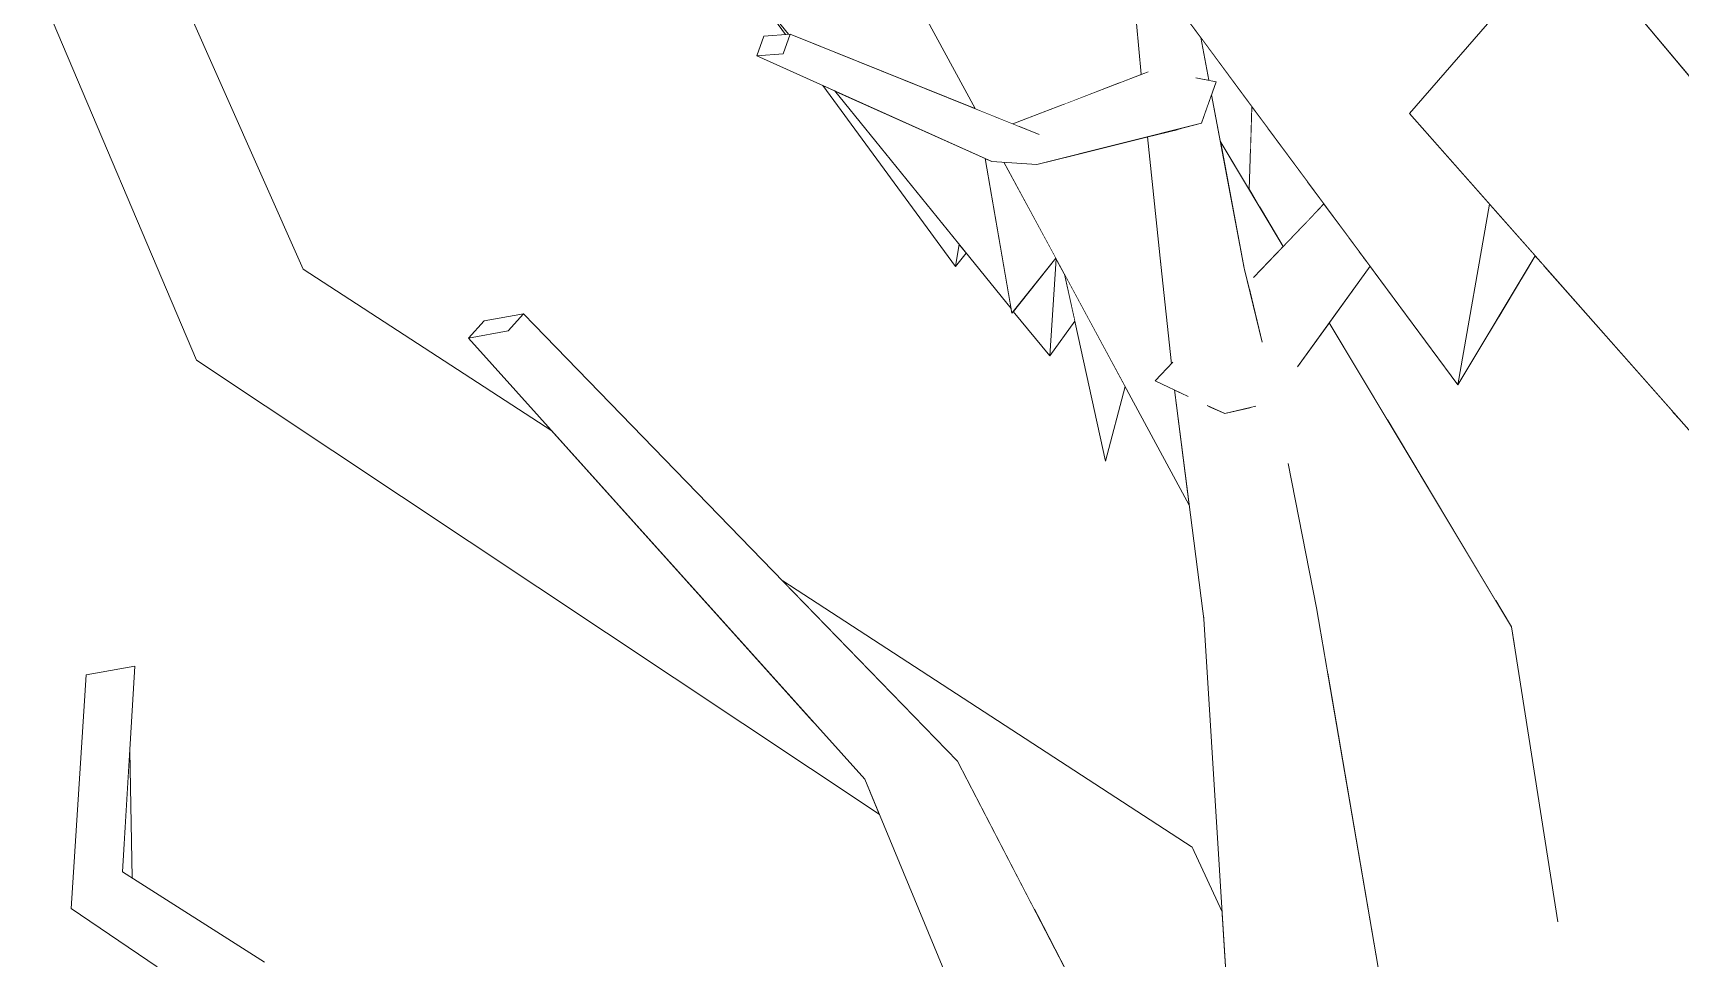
# Model space of a CAD drawing. Header units: millimetres. Extents: x -9413 to 8527, y -300 to 11224.
# Drawn here: x -6930 to -5889, y 1127 to 1711 of the extents above; entities that cross this region are included whole.
import ezdxf

# ---------------------------------------------------------------- set-up
doc = ezdxf.new("R2010")
doc.units = ezdxf.units.MM
doc.header["$MEASUREMENT"] = 0
doc.linetypes.add('Wipeout_Contour', pattern=[1000, 0, -1000])
doc.layers.add('Interior - Furniture', color=7, linetype='Continuous')
doc.layers.add('Interior - Furniture _Pen_No__4', color=7, linetype='Continuous', lineweight=20, true_color=0x029e21)

# ---------------------------------------------------------------- blocks, each defined once
blk = doc.blocks.new('Section Elem_40_6')
at = {"color": 254, "linetype": 'Wipeout_Contour', "lineweight": 0, "ltscale": 73237.009835}
blk.add_wipeout([(-5785.9, 1976.2), (-5958.2, 1772.9), (-5829.4, 1619.1), (-5829.5, 1624.2), (-5870.1, 1672.4), (-5830.3, 1662.4), (-5832.6, 1768.2), (-5887.3, 1832.1), (-5833.6, 1815.7), (-5833.9, 1829.8), (-5817.8, 1810.8), (-5785.8, 1801)], dxfattribs=at).dxf.layer = 'Interior - Furniture'
at = {"color": 254, "linetype": 'Wipeout_Contour', "lineweight": 0, "ltscale": 25854.18951}
blk.add_wipeout([(-6238.5, 1774.9), (-6229.9, 1685.1), (-6227.5, 1686), (-6215.9, 1769.4)], dxfattribs=at).dxf.layer = 'Interior - Furniture'
at = {"color": 254, "linetype": 'Wipeout_Contour', "lineweight": 0, "ltscale": 19898.278329}
blk.add_wipeout([(-6324.4, 1630), (-6456.3, 1698.1), (-6472.9, 1696.8)], dxfattribs=at).dxf.layer = 'Interior - Furniture'
at = {"color": 254, "linetype": 'Wipeout_Contour', "lineweight": 0, "ltscale": 25477.551734}
blk.add_wipeout([(-6161.7, 1612.2), (-6154.9, 1600.8), (-6150.2, 1651.4), (-6160, 1664.6)], dxfattribs=at).dxf.layer = 'Interior - Furniture'
at = {"color": 254, "linetype": 'Wipeout_Contour', "lineweight": 0, "ltscale": 38347.44098}
blk.add_wipeout([(-6196, 1536.8), (-6217.6, 1564.8), (-6210.9, 1502.2), (-6210, 1503.1), (-6208.5, 1500.8), (-6207.8, 1499.7)], dxfattribs=at).dxf.layer = 'Interior - Furniture'
at = {"color": 254, "linetype": 'Wipeout_Contour', "lineweight": 0, "ltscale": 18575.343796}
blk.add_wipeout([(-6074.6, 1467), (-6005.8, 1352.2), (-5992.9, 1465.5)], dxfattribs=at).dxf.layer = 'Interior - Furniture'
at = {"color": 254, "linetype": 'Wipeout_Contour', "lineweight": 0, "ltscale": 18872.054328}
blk.add_wipeout([(-6175.2, 1098.4), (-6119.3, 1347.9), (-6190.5, 1341.1)], dxfattribs=at).dxf.layer = 'Interior - Furniture'
at = {"color": 254, "linetype": 'Wipeout_Contour', "lineweight": 0, "ltscale": 38678.494934}
blk.add_wipeout([(-6404.7, 1239.7), (-6340.7, 1085.7), (-6327.1, 1079.2), (-6338, 1079.2), (-6298.6, 984.5), (-6377.4, 1251.2)], dxfattribs=at).dxf.layer = 'Interior - Furniture'
at = {"color": 254, "linetype": 'Wipeout_Contour', "lineweight": 0, "ltscale": 41689.301586}
blk.add_wipeout([(-6873.8, 1181.2), (-6906.2, 1158), (-6851.9, 1121.1), (-6850.7, 1120.8), (-6830.3, 1125.7), (-6813.2, 1121.2)], dxfattribs=at).dxf.layer = 'Interior - Furniture'
at = {"color": 254, "linetype": 'Wipeout_Contour', "lineweight": 0, "ltscale": 25794.902329}
blk.add_wipeout([(-6215.9, 1769.4), (-6227.5, 1686), (-6225.6, 1686.7), (-6207.6, 1679.7)], dxfattribs=at).dxf.layer = 'Interior - Furniture'
at = {"color": 254, "linetype": 'Wipeout_Contour', "lineweight": 0, "ltscale": 19273.939043}
blk.add_wipeout([(-6225.9, 1645.6), (-6217.6, 1564.8), (-6207, 1650.3)], dxfattribs=at).dxf.layer = 'Interior - Furniture'
at = {"color": 254, "linetype": 'Wipeout_Contour', "lineweight": 0, "ltscale": 31731.631978}
blk.add_wipeout([(-6150.2, 1651.4), (-6154.9, 1600.8), (-6140.2, 1576.3), (-6126.3, 1590.9), (-6125.2, 1617.6)], dxfattribs=at).dxf.layer = 'Interior - Furniture'
at = {"color": 254, "linetype": 'Wipeout_Contour', "lineweight": 0, "ltscale": 20152.124035}
blk.add_wipeout([(-6404.7, 1239.7), (-6630.1, 1522.9), (-6655.1, 1518.3)], dxfattribs=at).dxf.layer = 'Interior - Furniture'
at = {"color": 254, "linetype": 'Wipeout_Contour', "lineweight": 0, "ltscale": 25466.455895}
blk.add_wipeout([(-6203.2, 1483), (-6209, 1485.7), (-6191.1, 1345.8), (-6195.8, 1472)], dxfattribs=at).dxf.layer = 'Interior - Furniture'
at = {"color": 254, "linetype": 'Wipeout_Contour', "lineweight": 0, "ltscale": 24606.998851}
blk.add_wipeout([(-6005.8, 1352.2), (-5996, 1335.9), (-5993.8, 1321.7), (-5992.9, 1465.5)], dxfattribs=at).dxf.layer = 'Interior - Furniture'
at = {"color": 254, "linetype": 'Wipeout_Contour', "lineweight": 0, "ltscale": 18720.751323}
blk.add_wipeout([(-6119.3, 1347.9), (-6175.2, 1098.4), (-6080.2, 1120.7)], dxfattribs=at).dxf.layer = 'Interior - Furniture'
at = {"color": 254, "linetype": 'Wipeout_Contour', "lineweight": 0, "ltscale": 19213.340583}
blk.add_wipeout([(-6377.4, 1251.2), (-6298.6, 984.5), (-6261.4, 990.1)], dxfattribs=at).dxf.layer = 'Interior - Furniture'
at = {"color": 254, "linetype": 'Wipeout_Contour', "lineweight": 0, "ltscale": 27653.087398}
blk.add_wipeout([(-6784.1, 1124.2), (-6873.8, 1181.2), (-6813.2, 1121.2), (-6805.4, 1119.1)], dxfattribs=at).dxf.layer = 'Interior - Furniture'
at = {"color": 254, "linetype": 'Wipeout_Contour', "lineweight": 0, "ltscale": 45107.602831}
blk.add_wipeout([(-6215.9, 1769.4), (-6207.6, 1679.7), (-6205.7, 1680.6), (-6205.5, 1726.1), (-6207.8, 1729.1), (-6205.5, 1730.7), (-6205.3, 1778.5)], dxfattribs=at).dxf.layer = 'Interior - Furniture'
at = {"color": 254, "linetype": 'Wipeout_Contour', "lineweight": 0, "ltscale": 18985.404805}
blk.add_wipeout([(-6126.3, 1590.9), (-6114.5, 1603.2), (-6125.2, 1617.6)], dxfattribs=at).dxf.layer = 'Interior - Furniture'
at = {"color": 254, "linetype": 'Wipeout_Contour', "lineweight": 0, "ltscale": 19038.343047}
blk.add_wipeout([(-6195.8, 1472), (-6191.1, 1345.8), (-6190.5, 1341.1)], dxfattribs=at).dxf.layer = 'Interior - Furniture'
at = {"color": 254, "linetype": 'Wipeout_Contour', "lineweight": 0, "ltscale": 60576.731485}
blk.add_wipeout([(-5998.7, 531.2), (-5971.9, 558.3), (-5957.2, 577.6), (-5954.9, 580.2), (-5889.7, 1466.9), (-5893.9, 1471.6), (-5992.9, 1465.5), (-5993.8, 1321.7), (-5966.6, 1149.7), (-5996.5, 888.3)], dxfattribs=at).dxf.layer = 'Interior - Furniture'
at = {"color": 254, "linetype": 'Wipeout_Contour', "lineweight": 0, "ltscale": 21011.638251}
blk.add_wipeout([(-6906.2, 1158), (-6865.9, 1311.2), (-6896.7, 1305.7)], dxfattribs=at).dxf.layer = 'Interior - Furniture'
at = {"color": 254, "linetype": 'Wipeout_Contour', "lineweight": 0, "ltscale": 24768.545653}
blk.add_wipeout([(-6027.3, 1286.6), (-6112.2, 1306.7), (-6080.2, 1120.7), (-6075.6, 1090.4)], dxfattribs=at).dxf.layer = 'Interior - Furniture'
at = {"color": 254, "linetype": 'Wipeout_Contour', "lineweight": 0, "ltscale": 19306.18523}
blk.add_wipeout([(-6261.4, 990.1), (-6346, 1251.1), (-6377.4, 1251.2)], dxfattribs=at).dxf.layer = 'Interior - Furniture'
at = {"color": 254, "linetype": 'Wipeout_Contour', "lineweight": 0, "ltscale": 32125.264568}
blk.add_wipeout([(-6205.5, 1726.1), (-6205.7, 1680.6), (-6195.5, 1682.8), (-6187.3, 1681.3), (-6192.3, 1708.3)], dxfattribs=at).dxf.layer = 'Interior - Furniture'
at = {"color": 254, "linetype": 'Wipeout_Contour', "lineweight": 0, "ltscale": 49784.810771}
blk.add_wipeout([(-6085.3, 1563.9), (-6111.2, 1528), (-6074.6, 1467), (-5992.9, 1465.5), (-5992.4, 1538.7), (-5999.5, 1518.5), (-6003.9, 1532.2), (-6029.8, 1488.9)], dxfattribs=at).dxf.layer = 'Interior - Furniture'
at = {"color": 254, "linetype": 'Wipeout_Contour', "lineweight": 0, "ltscale": 19825.581806}
blk.add_wipeout([(-6630.1, 1522.9), (-6404.7, 1239.7), (-6377.4, 1251.2)], dxfattribs=at).dxf.layer = 'Interior - Furniture'
at = {"color": 254, "linetype": 'Wipeout_Contour', "lineweight": 0, "ltscale": 38073.630389}
blk.add_wipeout([(-6186.8, 1475.2), (-6195.8, 1472), (-6190.5, 1341.1), (-6154.6, 1463.1), (-6161, 1474.6), (-6177.2, 1470.7)], dxfattribs=at).dxf.layer = 'Interior - Furniture'
at = {"color": 254, "linetype": 'Wipeout_Contour', "lineweight": 0, "ltscale": 20967.344975}
blk.add_wipeout([(-6865.9, 1311.2), (-6906.2, 1158), (-6873.8, 1181.2)], dxfattribs=at).dxf.layer = 'Interior - Furniture'
at = {"color": 254, "linetype": 'Wipeout_Contour', "lineweight": 0, "ltscale": 30565.361482}
blk.add_wipeout([(-6027.3, 1286.6), (-6075.6, 1090.4), (-6047.6, 905.4), (-6000.5, 826.5), (-6000.4, 826.5)], dxfattribs=at).dxf.layer = 'Interior - Furniture'
at = {"color": 254, "linetype": 'Wipeout_Contour', "lineweight": 0, "ltscale": 19108.476723}
blk.add_wipeout([(-6346, 1251.1), (-6261.4, 990.1), (-6219.9, 1007.9)], dxfattribs=at).dxf.layer = 'Interior - Furniture'
at = {"layer": 'Interior - Furniture _Pen_No__4', "linetype": 'Continuous'}
for p, q in [((-6906.2, 1158), (-6896.7, 1305.7)), ((-6896.7, 1305.7), (-6865.9, 1311.2)), ((-6851.9, 1121.1), (-6906.2, 1158))]:
    blk.add_line(p, q, dxfattribs=at)
at = {"color": 254, "linetype": 'Wipeout_Contour', "lineweight": 0, "ltscale": 24723.438559}
blk.add_wipeout([(-5992.4, 1538.7), (-5992.9, 1465.5), (-5983.5, 1552.3), (-5990.8, 1542.4)], dxfattribs=at).dxf.layer = 'Interior - Furniture'
at = {"color": 254, "linetype": 'Wipeout_Contour', "lineweight": 0, "ltscale": 20097.071094}
blk.add_wipeout([(-6377.4, 1251.2), (-6620.3, 1533.8), (-6630.1, 1522.9)], dxfattribs=at).dxf.layer = 'Interior - Furniture'
at = {"color": 254, "linetype": 'Wipeout_Contour', "lineweight": 0, "ltscale": 31891.497943}
blk.add_wipeout([(-6207.8, 1499.7), (-6200.4, 1481.6), (-6203.2, 1483), (-6195.8, 1472), (-6196, 1536.8)], dxfattribs=at).dxf.layer = 'Interior - Furniture'
at = {"color": 254, "linetype": 'Wipeout_Contour', "lineweight": 0, "ltscale": 25230.100646}
blk.add_wipeout([(-6154.6, 1463.1), (-6190.5, 1341.1), (-6119.3, 1347.9), (-6137.1, 1439.1)], dxfattribs=at).dxf.layer = 'Interior - Furniture'
at = {"color": 254, "linetype": 'Wipeout_Contour', "lineweight": 0, "ltscale": 18363.562935}
blk.add_wipeout([(-6027.3, 1286.6), (-6000.4, 826.5), (-5996, 1335.9)], dxfattribs=at).dxf.layer = 'Interior - Furniture'
at = {"color": 254, "linetype": 'Wipeout_Contour', "lineweight": 0, "ltscale": 20925.914315}
blk.add_wipeout([(-6873.8, 1181.2), (-6867.7, 1177.3), (-6869.2, 1257.6)], dxfattribs=at).dxf.layer = 'Interior - Furniture'
at = {"color": 254, "linetype": 'Wipeout_Contour', "lineweight": 0, "ltscale": 25299.226415}
blk.add_wipeout([(-6197.7, 1196.8), (-6297.6, 1157.7), (-6219.9, 1007.9), (-6203.8, 989.1)], dxfattribs=at).dxf.layer = 'Interior - Furniture'
at = {"layer": 'Interior - Furniture _Pen_No__4', "linetype": 'Continuous'}
for p, q in [((-6191.1, 1345.8), (-6190.5, 1341.1)), ((-6873.8, 1181.2), (-6865.9, 1311.2)), ((-6867.7, 1177.3), (-6869.2, 1257.6)), ((-6873.8, 1181.2), (-6873.8, 1181.3)), ((-6784.1, 1124.2), (-6873.8, 1181.2))]:
    blk.add_line(p, q, dxfattribs=at)
at = {"color": 254, "linetype": 'Wipeout_Contour', "lineweight": 0, "ltscale": 19111.384166}
blk.add_wipeout([(-6195.8, 1472), (-6164.9, 1562.6), (-6196, 1536.8)], dxfattribs=at).dxf.layer = 'Interior - Furniture'
at = {"color": 254, "linetype": 'Wipeout_Contour', "lineweight": 0, "ltscale": 30732.840792}
blk.add_wipeout([(-5992.9, 1465.5), (-5893.9, 1471.6), (-5938.6, 1522.3), (-5975.7, 1564.3), (-5983.5, 1552.3)], dxfattribs=at).dxf.layer = 'Interior - Furniture'
at = {"color": 254, "linetype": 'Wipeout_Contour', "lineweight": 0, "ltscale": 19763.081752}
blk.add_wipeout([(-6620.3, 1533.8), (-6377.4, 1251.2), (-6346, 1251.1)], dxfattribs=at).dxf.layer = 'Interior - Furniture'
at = {"color": 254, "linetype": 'Wipeout_Contour', "lineweight": 0, "ltscale": 19174.54346}
blk.add_wipeout([(-6221.1, 1491.5), (-6208.5, 1500.8), (-6210, 1503.1)], dxfattribs=at).dxf.layer = 'Interior - Furniture'
at = {"color": 254, "linetype": 'Wipeout_Contour', "lineweight": 0, "ltscale": 30394.002064}
blk.add_wipeout([(-5996, 1335.9), (-6000.4, 826.5), (-6000.4, 826.5), (-5996.5, 888.3), (-5966.6, 1149.7)], dxfattribs=at).dxf.layer = 'Interior - Furniture'
at = {"color": 254, "linetype": 'Wipeout_Contour', "lineweight": 0, "ltscale": 56427.635774}
blk.add_wipeout([(-6203.8, 989.1), (-6174.2, 954.5), (-6173.8, 978.8), (-6180.5, 989.3), (-6173.6, 989.1), (-6172.5, 1063), (-6175.2, 1098.4), (-6178.8, 1155.8), (-6197.7, 1196.8)], dxfattribs=at).dxf.layer = 'Interior - Furniture'
at = {"layer": 'Interior - Furniture _Pen_No__4', "linetype": 'Continuous'}
blk.add_line((-6175.2, 1098.4), (-6190.5, 1341.1), dxfattribs=at)
at = {"color": 254, "linetype": 'Wipeout_Contour', "lineweight": 0, "ltscale": 44464.878479}
blk.add_wipeout([(-6164.9, 1562.6), (-6195.8, 1472), (-6186.8, 1475.2), (-6188.3, 1475.9), (-6159.8, 1498.6), (-6153.6, 1516), (-6153.5, 1516)], dxfattribs=at).dxf.layer = 'Interior - Furniture'
at = {"color": 254, "linetype": 'Wipeout_Contour', "lineweight": 0, "ltscale": 27243.518904}
blk.add_wipeout([(-6645.3, 1529.3), (-6655.1, 1518.3), (-6630.1, 1522.9), (-6620.3, 1533.8)], dxfattribs=at).dxf.layer = 'Interior - Furniture'
at = {"color": 254, "linetype": 'Wipeout_Contour', "lineweight": 0, "ltscale": 25638.892155}
blk.add_wipeout([(-6217.6, 1564.8), (-6196, 1536.8), (-6205.1, 1650.8), (-6207, 1650.3)], dxfattribs=at).dxf.layer = 'Interior - Furniture'
at = {"color": 254, "linetype": 'Wipeout_Contour', "lineweight": 0, "ltscale": 31625.483202}
blk.add_wipeout([(-6159, 1556.6), (-6154.7, 1540.3), (-6098.5, 1581.7), (-6103.3, 1588.1), (-6114.5, 1603.2)], dxfattribs=at).dxf.layer = 'Interior - Furniture'
at = {"color": 254, "linetype": 'Wipeout_Contour', "lineweight": 0, "ltscale": 33522.901364}
blk.add_wipeout([(-6827, 1504.4), (-6395.5, 1217.6), (-6404.7, 1239.7), (-6435.2, 1273.7), (-6759.6, 1561.9)], dxfattribs=at).dxf.layer = 'Interior - Furniture'
at = {"color": 254, "linetype": 'Wipeout_Contour', "lineweight": 0, "ltscale": 25546.387281}
blk.add_wipeout([(-6208.5, 1500.8), (-6221.1, 1491.5), (-6200.4, 1481.6), (-6207.8, 1499.7)], dxfattribs=at).dxf.layer = 'Interior - Furniture'
at = {"color": 254, "linetype": 'Wipeout_Contour', "lineweight": 0, "ltscale": 25386.273215}
blk.add_wipeout([(-6159.8, 1498.6), (-6188.3, 1475.9), (-6177.2, 1470.7), (-6155.4, 1496.9)], dxfattribs=at).dxf.layer = 'Interior - Furniture'
at = {"color": 254, "linetype": 'Wipeout_Contour', "lineweight": 0, "ltscale": 56740.123381}
blk.add_wipeout([(-6908.1, 1754), (-6930.4, 1748.1), (-6827, 1504.4), (-6851.6, 1769.1), (-6867.9, 1764.8), (-6871.9, 1750), (-6878.8, 1747.9), (-6900, 1748.7)], dxfattribs=at).dxf.layer = 'Interior - Furniture'
at = {"color": 254, "linetype": 'Wipeout_Contour', "lineweight": 0, "ltscale": 25622.083622}
blk.add_wipeout([(-6205.1, 1650.8), (-6196, 1536.8), (-6187.5, 1666.8), (-6191.9, 1654.1)], dxfattribs=at).dxf.layer = 'Interior - Furniture'
at = {"color": 254, "linetype": 'Wipeout_Contour', "lineweight": 0, "ltscale": 31606.394081}
blk.add_wipeout([(-6154.7, 1540.3), (-6153.5, 1534.1), (-6145.5, 1508.9), (-6092.2, 1573.1), (-6098.5, 1581.7)], dxfattribs=at).dxf.layer = 'Interior - Furniture'
at = {"color": 254, "linetype": 'Wipeout_Contour', "lineweight": 0, "ltscale": 20259.690733}
blk.add_wipeout([(-6602.5, 1459.8), (-6759.6, 1561.9), (-6435.2, 1273.7)], dxfattribs=at).dxf.layer = 'Interior - Furniture'
at = {"color": 254, "linetype": 'Wipeout_Contour', "lineweight": 0, "ltscale": 19020.515297}
blk.add_wipeout([(-6177.2, 1470.7), (-6156.7, 1493.7), (-6155.4, 1496.9)], dxfattribs=at).dxf.layer = 'Interior - Furniture'
at = {"layer": 'Interior - Furniture _Pen_No__4', "linetype": 'Continuous'}
for p, q in [((-6620.3, 1533.8), (-6645.3, 1529.3)), ((-6630.1, 1522.9), (-6620.3, 1533.8)), ((-6645.3, 1529.3), (-6655.1, 1518.3)), ((-6655.1, 1518.3), (-6630.1, 1522.9))]:
    blk.add_line(p, q, dxfattribs=at)
at = {"color": 254, "linetype": 'Wipeout_Contour', "lineweight": 0, "ltscale": 21004.490634}
blk.add_wipeout([(-6851.6, 1769.1), (-6827, 1504.4), (-6759.6, 1561.9)], dxfattribs=at).dxf.layer = 'Interior - Furniture'
at = {"color": 254, "linetype": 'Wipeout_Contour', "lineweight": 0, "ltscale": 25558.868984}
blk.add_wipeout([(-6187.5, 1666.8), (-6196, 1536.8), (-6164.9, 1562.6), (-6185.6, 1672.1)], dxfattribs=at).dxf.layer = 'Interior - Furniture'
at = {"color": 254, "linetype": 'Wipeout_Contour', "lineweight": 0, "ltscale": 25234.231848}
blk.add_wipeout([(-6145.5, 1508.9), (-6143.5, 1508.4), (-6089.3, 1569.2), (-6092.2, 1573.1)], dxfattribs=at).dxf.layer = 'Interior - Furniture'
at = {"color": 254, "linetype": 'Wipeout_Contour', "lineweight": 0, "ltscale": 19017.464301}
blk.add_wipeout([(-6156.7, 1493.7), (-6177.2, 1470.7), (-6157.6, 1475.4)], dxfattribs=at).dxf.layer = 'Interior - Furniture'
at = {"color": 254, "linetype": 'Wipeout_Contour', "lineweight": 0, "ltscale": 25782.759444}
blk.add_wipeout([(-6456.5, 1365), (-6346, 1251.1), (-6297.6, 1157.7), (-6197.7, 1196.8)], dxfattribs=at).dxf.layer = 'Interior - Furniture'
at = {"layer": 'Interior - Furniture _Pen_No__4', "linetype": 'Continuous'}
for p, q in [((-6759.6, 1561.9), (-6851.6, 1769.1)), ((-6827, 1504.4), (-6930.4, 1748.1)), ((-6602.5, 1459.8), (-6759.6, 1561.9)), ((-6404.7, 1239.7), (-6655.1, 1518.3)), ((-6395.5, 1217.6), (-6827, 1504.4)), ((-6188.3, 1475.9), (-6177.2, 1470.7)), ((-6197.7, 1196.8), (-6456.5, 1365)), ((-6219.9, 1007.9), (-6346, 1251.1)), ((-6340.7, 1085.7), (-6404.7, 1239.7)), ((-6178.8, 1155.8), (-6197.7, 1196.8))]:
    blk.add_line(p, q, dxfattribs=at)
at = {"color": 254, "linetype": 'Wipeout_Contour', "lineweight": 0, "ltscale": 19417.86269}
blk.add_wipeout([(-6294.4, 1647), (-6295.9, 1628), (-6191.9, 1654.1)], dxfattribs=at).dxf.layer = 'Interior - Furniture'
at = {"color": 254, "linetype": 'Wipeout_Contour', "lineweight": 0, "ltscale": 31528.072235}
blk.add_wipeout([(-6143.5, 1508.4), (-6137.7, 1503.2), (-6131.2, 1500.2), (-6085.3, 1563.9), (-6089.3, 1569.2)], dxfattribs=at).dxf.layer = 'Interior - Furniture'
at = {"color": 254, "linetype": 'Wipeout_Contour', "lineweight": 0, "ltscale": 19322.629069}
blk.add_wipeout([(-6182.7, 1680.4), (-6294.4, 1647), (-6191.9, 1654.1)], dxfattribs=at).dxf.layer = 'Interior - Furniture'
at = {"color": 254, "linetype": 'Wipeout_Contour', "lineweight": 0, "ltscale": 69320.262372}
blk.add_wipeout([(-6161, 1474.6), (-6154.6, 1463.1), (-6137.1, 1439.1), (-6119.3, 1347.9), (-6112.2, 1306.7), (-6027.3, 1286.6), (-6153.6, 1516), (-6159.8, 1498.6), (-6155.4, 1496.9), (-6156.7, 1493.7), (-6157.6, 1475.4)], dxfattribs=at).dxf.layer = 'Interior - Furniture'
at = {"color": 254, "linetype": 'Wipeout_Contour', "lineweight": 0, "ltscale": 19433.489788}
blk.add_wipeout([(-6307.8, 1652.4), (-6294.4, 1647), (-6182.7, 1680.4)], dxfattribs=at).dxf.layer = 'Interior - Furniture'
at = {"color": 254, "linetype": 'Wipeout_Contour', "lineweight": 0, "ltscale": 50505.418158}
blk.add_wipeout([(-6153.5, 1534.1), (-6162, 1550.8), (-6153.5, 1516), (-6153.6, 1516), (-6027.3, 1286.6), (-6137.7, 1503.2), (-6143.5, 1508.4), (-6145.5, 1508.9)], dxfattribs=at).dxf.layer = 'Interior - Furniture'
at = {"layer": 'Interior - Furniture _Pen_No__4', "linetype": 'Continuous'}
blk.add_line((-6177.2, 1470.7), (-6157.6, 1475.4), dxfattribs=at)
at = {"color": 254, "linetype": 'Wipeout_Contour', "lineweight": 0, "ltscale": 45182.724286}
blk.add_wipeout([(-6225.6, 1686.7), (-6311, 1653.7), (-6307.8, 1652.4), (-6182.7, 1680.4), (-6195.5, 1682.8), (-6205.7, 1680.6), (-6207.6, 1679.7)], dxfattribs=at).dxf.layer = 'Interior - Furniture'
at = {"color": 254, "linetype": 'Wipeout_Contour', "lineweight": 0, "ltscale": 44486.898666}
blk.add_wipeout([(-6140.2, 1576.3), (-6180.1, 1642.9), (-6164.9, 1562.6), (-6162, 1550.8), (-6153.5, 1534.1), (-6154.7, 1540.3), (-6159, 1556.6)], dxfattribs=at).dxf.layer = 'Interior - Furniture'
at = {"color": 254, "linetype": 'Wipeout_Contour', "lineweight": 0, "ltscale": 31236.221993}
blk.add_wipeout([(-6137.7, 1503.2), (-6027.3, 1286.6), (-5996, 1335.9), (-6111.2, 1528), (-6131.2, 1500.2)], dxfattribs=at).dxf.layer = 'Interior - Furniture'
at = {"layer": 'Interior - Furniture _Pen_No__4', "linetype": 'Continuous'}
for p, q in [((-6119.3, 1347.9), (-6137.1, 1439.2)), ((-6080.2, 1120.7), (-6119.3, 1347.9)), ((-5966.6, 1149.6), (-5996, 1335.9))]:
    blk.add_line(p, q, dxfattribs=at)
at = {"color": 254, "linetype": 'Wipeout_Contour', "lineweight": 0, "ltscale": 51175.70888}
blk.add_wipeout([(-6192.3, 1708.3), (-6187.3, 1681.3), (-6182.7, 1680.4), (-6185.6, 1672.1), (-6180.1, 1642.9), (-6161.7, 1612.2), (-6160.9, 1635.6), (-6165, 1671.4)], dxfattribs=at).dxf.layer = 'Interior - Furniture'
at = {"color": 254, "linetype": 'Wipeout_Contour', "lineweight": 0, "ltscale": 19710.103979}
blk.add_wipeout([(-6456.3, 1698.1), (-6324.4, 1630), (-6295.9, 1628)], dxfattribs=at).dxf.layer = 'Interior - Furniture'
at = {"color": 254, "linetype": 'Wipeout_Contour', "lineweight": 0, "ltscale": 18572.883327}
blk.add_wipeout([(-5989, 1557.2), (-6003.9, 1532.2), (-5999.5, 1518.5)], dxfattribs=at).dxf.layer = 'Interior - Furniture'
at = {"color": 254, "linetype": 'Wipeout_Contour', "lineweight": 0, "ltscale": 19853.121419}
blk.add_wipeout([(-6295.9, 1628), (-6451.8, 1710.5), (-6456.3, 1698.1)], dxfattribs=at).dxf.layer = 'Interior - Furniture'
at = {"color": 254, "linetype": 'Wipeout_Contour', "lineweight": 0, "ltscale": 19143.2449}
blk.add_wipeout([(-6160, 1664.6), (-6165, 1671.4), (-6160.9, 1635.6)], dxfattribs=at).dxf.layer = 'Interior - Furniture'
at = {"color": 254, "linetype": 'Wipeout_Contour', "lineweight": 0, "ltscale": 30934.554625}
blk.add_wipeout([(-5999.5, 1518.5), (-5992.4, 1538.7), (-5990.8, 1542.4), (-5982.8, 1567.6), (-5989, 1557.2)], dxfattribs=at).dxf.layer = 'Interior - Furniture'
at = {"color": 254, "linetype": 'Wipeout_Contour', "lineweight": 0, "ltscale": 19684.349517}
blk.add_wipeout([(-6451.8, 1710.5), (-6295.9, 1628), (-6294.4, 1647)], dxfattribs=at).dxf.layer = 'Interior - Furniture'
at = {"color": 254, "linetype": 'Wipeout_Contour', "lineweight": 0, "ltscale": 30913.492616}
blk.add_wipeout([(-5982.8, 1567.6), (-5990.8, 1542.4), (-5983.5, 1552.3), (-5975.7, 1564.3), (-5981, 1570.4)], dxfattribs=at).dxf.layer = 'Interior - Furniture'
at = {"color": 254, "linetype": 'Wipeout_Contour', "lineweight": 0, "ltscale": 26732.502975}
blk.add_wipeout([(-6468.4, 1709.2), (-6472.9, 1696.8), (-6456.3, 1698.1), (-6451.8, 1710.5)], dxfattribs=at).dxf.layer = 'Interior - Furniture'
at = {"color": 254, "linetype": 'Wipeout_Contour', "lineweight": 0, "ltscale": 51422.417199}
blk.add_wipeout([(-6295.9, 1628), (-6316.7, 1629.5), (-6199.7, 1412.9), (-6207.9, 1477.5), (-6211.5, 1486.9), (-6221.1, 1491.5), (-6215.4, 1497.4), (-6267.3, 1635.2)], dxfattribs=at).dxf.layer = 'Interior - Furniture'
at = {"color": 254, "linetype": 'Wipeout_Contour', "lineweight": 0, "ltscale": 18614.638365}
blk.add_wipeout([(-6009.9, 1603.1), (-6029.8, 1488.9), (-5981, 1570.4)], dxfattribs=at).dxf.layer = 'Interior - Furniture'
at = {"color": 254, "linetype": 'Wipeout_Contour', "lineweight": 0, "ltscale": 53135.401055}
blk.add_wipeout([(-6473.9, 1920.3), (-6335, 1663.4), (-6311, 1653.7), (-6279, 1666.1), (-6371.7, 1912.3), (-6436.5, 1917.4), (-6435.6, 1915.6), (-6450.3, 1918.5)], dxfattribs=at).dxf.layer = 'Interior - Furniture'
at = {"color": 254, "linetype": 'Wipeout_Contour', "lineweight": 0, "ltscale": 32112.636428}
blk.add_wipeout([(-6267.3, 1635.2), (-6215.4, 1497.4), (-6210.9, 1502.2), (-6217.6, 1564.8), (-6225.9, 1645.6)], dxfattribs=at).dxf.layer = 'Interior - Furniture'
at = {"color": 254, "linetype": 'Wipeout_Contour', "lineweight": 0, "ltscale": 32561.930965}
blk.add_wipeout([(-6328.5, 1631.8), (-6311.7, 1534.1), (-6284, 1569), (-6316.7, 1629.5), (-6324.4, 1630)], dxfattribs=at).dxf.layer = 'Interior - Furniture'
at = {"color": 254, "linetype": 'Wipeout_Contour', "lineweight": 0, "ltscale": 19152.859518}
blk.add_wipeout([(-6211.5, 1486.9), (-6207.9, 1477.5), (-6209, 1485.7)], dxfattribs=at).dxf.layer = 'Interior - Furniture'
at = {"layer": 'Interior - Furniture _Pen_No__4', "linetype": 'Continuous'}
blk.add_line((-6217.6, 1564.8), (-6225.9, 1645.6), dxfattribs=at)
at = {"color": 254, "linetype": 'Wipeout_Contour', "lineweight": 0, "ltscale": 19614.525875}
blk.add_wipeout([(-6371.7, 1912.3), (-6279, 1666.1), (-6243.7, 1679.7)], dxfattribs=at).dxf.layer = 'Interior - Furniture'
at = {"color": 254, "linetype": 'Wipeout_Contour', "lineweight": 0, "ltscale": 87813.397311}
blk.add_wipeout([(-6005.8, 1867.2), (-6207.8, 1729.1), (-6029.8, 1488.9), (-6009.9, 1603.1), (-6060.4, 1660.4), (-6015.6, 1711.9), (-5981.8, 1763.7), (-5978.1, 1784.7), (-5990.2, 1800.3), (-5982.9, 1806.3), (-6002, 1828.9), (-5995.5, 1831.4), (-6014.8, 1855.7), (-6006.3, 1860.8)], dxfattribs=at).dxf.layer = 'Interior - Furniture'
at = {"color": 254, "linetype": 'Wipeout_Contour', "lineweight": 0, "ltscale": 19300.629258}
blk.add_wipeout([(-6240.2, 1487.8), (-6278.4, 1558.7), (-6252.5, 1440.7)], dxfattribs=at).dxf.layer = 'Interior - Furniture'
at = {"layer": 'Interior - Furniture _Pen_No__4', "linetype": 'Continuous'}
for p, q in [((-6187.3, 1681.3), (-6192.3, 1708.3)), ((-6182.7, 1680.4), (-6195.5, 1682.8)), ((-6191.9, 1654.1), (-6182.7, 1680.4)), ((-6164.9, 1562.6), (-6185.6, 1672.1)), ((-6161.7, 1612.2), (-6160, 1664.6)), ((-6191.9, 1654.1), (-6295.9, 1628)), ((-6140.2, 1576.3), (-6180.1, 1642.9)), ((-6159, 1556.6), (-6114.5, 1603.2)), ((-6210.9, 1502.2), (-6217.6, 1564.8)), ((-6153.5, 1515.9), (-6164.9, 1562.6)), ((-6131.2, 1500.2), (-6085.3, 1563.9)), ((-6221.1, 1491.5), (-6210, 1503.1)), ((-6221.1, 1491.5), (-6200.4, 1481.6)), ((-6240.2, 1487.8), (-6252.5, 1440.7)), ((-6191.1, 1345.8), (-6209, 1485.7))]:
    blk.add_line(p, q, dxfattribs=at)
at = {"color": 254, "linetype": 'Wipeout_Contour', "lineweight": 0, "ltscale": 26241.946321}
blk.add_wipeout([(-6373.5, 1965.5), (-6371.7, 1912.3), (-6243.7, 1679.7), (-6230.4, 1684.9)], dxfattribs=at).dxf.layer = 'Interior - Furniture'
at = {"color": 254, "linetype": 'Wipeout_Contour', "lineweight": 0, "ltscale": 37016.626522}
blk.add_wipeout([(-5899, 1845.8), (-6060.4, 1660.4), (-5872.8, 1447.8), (-5872.9, 1671.1), (-5958.2, 1772.9), (-5897.7, 1844.2)], dxfattribs=at).dxf.layer = 'Interior - Furniture'
at = {"layer": 'Interior - Furniture _Pen_No__4', "linetype": 'Continuous'}
for p, q in [((-6060.4, 1660.4), (-5899, 1845.8)), ((-5829.4, 1619.1), (-5958.2, 1772.9)), ((-6029.8, 1488.9), (-6207.8, 1729.1)), ((-5872.8, 1447.8), (-6060.4, 1660.4)), ((-6009.9, 1603.1), (-6029.8, 1488.9)), ((-6029.8, 1488.9), (-5981, 1570.4)), ((-5996, 1335.9), (-6111.2, 1528))]:
    blk.add_line(p, q, dxfattribs=at)
at = {"color": 254, "linetype": 'Wipeout_Contour', "lineweight": 0, "ltscale": 26049.471129}
blk.add_wipeout([(-6234.5, 1733.7), (-6373.5, 1965.5), (-6230.4, 1684.9), (-6229.9, 1685.1)], dxfattribs=at).dxf.layer = 'Interior - Furniture'
at = {"layer": 'Interior - Furniture _Pen_No__4', "linetype": 'Continuous'}
blk.add_line((-6229.9, 1685.1), (-6238.5, 1774.9), dxfattribs=at)
at = {"color": 254, "linetype": 'Wipeout_Contour', "lineweight": 0, "ltscale": 33270.118812}
blk.add_wipeout([(-6481, 1745.1), (-6452.8, 1710.4), (-6451.8, 1710.5), (-6335, 1663.4), (-6410.2, 1802.6)], dxfattribs=at).dxf.layer = 'Interior - Furniture'
at = {"layer": 'Interior - Furniture _Pen_No__4', "linetype": 'Continuous'}
blk.add_line((-6472.9, 1696.8), (-6456.3, 1698.1), dxfattribs=at)
at = {"color": 254, "linetype": 'Wipeout_Contour', "lineweight": 0, "ltscale": 20055.147017}
blk.add_wipeout([(-6452.8, 1710.4), (-6473.1, 1735.4), (-6454.7, 1710.3)], dxfattribs=at).dxf.layer = 'Interior - Furniture'
at = {"color": 254, "linetype": 'Wipeout_Contour', "lineweight": 0, "ltscale": 19671.179818}
blk.add_wipeout([(-6328.5, 1631.8), (-6423.9, 1674.8), (-6312.2, 1537.1)], dxfattribs=at).dxf.layer = 'Interior - Furniture'
at = {"layer": 'Interior - Furniture _Pen_No__4', "linetype": 'Continuous'}
for p, q in [((-6452.8, 1710.4), (-6481, 1745.1)), ((-6454.7, 1710.3), (-6473.1, 1735.4)), ((-6468.4, 1709.2), (-6472.9, 1696.8)), ((-6451.8, 1710.5), (-6468.4, 1709.2)), ((-6456.3, 1698.1), (-6451.8, 1710.5)), ((-6225.6, 1686.7), (-6311, 1653.7)), ((-6324.4, 1630), (-6295.9, 1628)), ((-6346, 1251.1), (-6620.3, 1533.8))]:
    blk.add_line(p, q, dxfattribs=at)
at = {"color": 254, "linetype": 'Wipeout_Contour', "lineweight": 0, "ltscale": 26360.453363}
blk.add_wipeout([(-6423.9, 1674.8), (-6431.1, 1678), (-6347.3, 1563.6), (-6345.1, 1577.7)], dxfattribs=at).dxf.layer = 'Interior - Furniture'
at = {"color": 254, "linetype": 'Wipeout_Contour', "lineweight": 0, "ltscale": 25915.150579}
blk.add_wipeout([(-6310.8, 1535.3), (-6287.8, 1507.1), (-6283.8, 1568.5), (-6284, 1569)], dxfattribs=at).dxf.layer = 'Interior - Furniture'
at = {"layer": 'Interior - Furniture _Pen_No__4', "linetype": 'Continuous'}
for p, q in [((-6335, 1663.4), (-6473.9, 1920.3)), ((-6294.4, 1647), (-6451.8, 1710.5)), ((-6324.4, 1630), (-6472.9, 1696.8)), ((-6311.7, 1534.1), (-6328.5, 1631.8))]:
    blk.add_line(p, q, dxfattribs=at)
at = {"color": 254, "linetype": 'Wipeout_Contour', "lineweight": 0, "ltscale": 19607.708036}
blk.add_wipeout([(-6347.3, 1563.6), (-6340.5, 1572), (-6345.1, 1577.7)], dxfattribs=at).dxf.layer = 'Interior - Furniture'
at = {"color": 254, "linetype": 'Wipeout_Contour', "lineweight": 0, "ltscale": 25867.004017}
blk.add_wipeout([(-6283.8, 1568.5), (-6287.8, 1507.1), (-6271.9, 1529), (-6278.4, 1558.7)], dxfattribs=at).dxf.layer = 'Interior - Furniture'
at = {"layer": 'Interior - Furniture _Pen_No__4', "linetype": 'Continuous'}
for p, q in [((-6347.3, 1563.6), (-6431.1, 1678)), ((-6312.2, 1537.1), (-6423.9, 1674.8)), ((-6199.7, 1412.9), (-6316.7, 1629.5)), ((-6345.1, 1577.7), (-6347.3, 1563.6)), ((-6347.3, 1563.6), (-6340.5, 1572)), ((-6284, 1569), (-6311.7, 1534.1)), ((-6283.8, 1568.5), (-6287.8, 1507.1)), ((-6252.5, 1440.7), (-6278.4, 1558.7)), ((-6287.8, 1507.1), (-6310.8, 1535.3)), ((-6287.8, 1507.1), (-6271.9, 1529))]:
    blk.add_line(p, q, dxfattribs=at)

msp = doc.modelspace()

# ---------------------------------------------------------------- block references
at = {"layer": 'Interior - Furniture'}
msp.add_blockref('Section Elem_40_6', (0, 0), dxfattribs=at)

doc.saveas('drawing.dxf')
